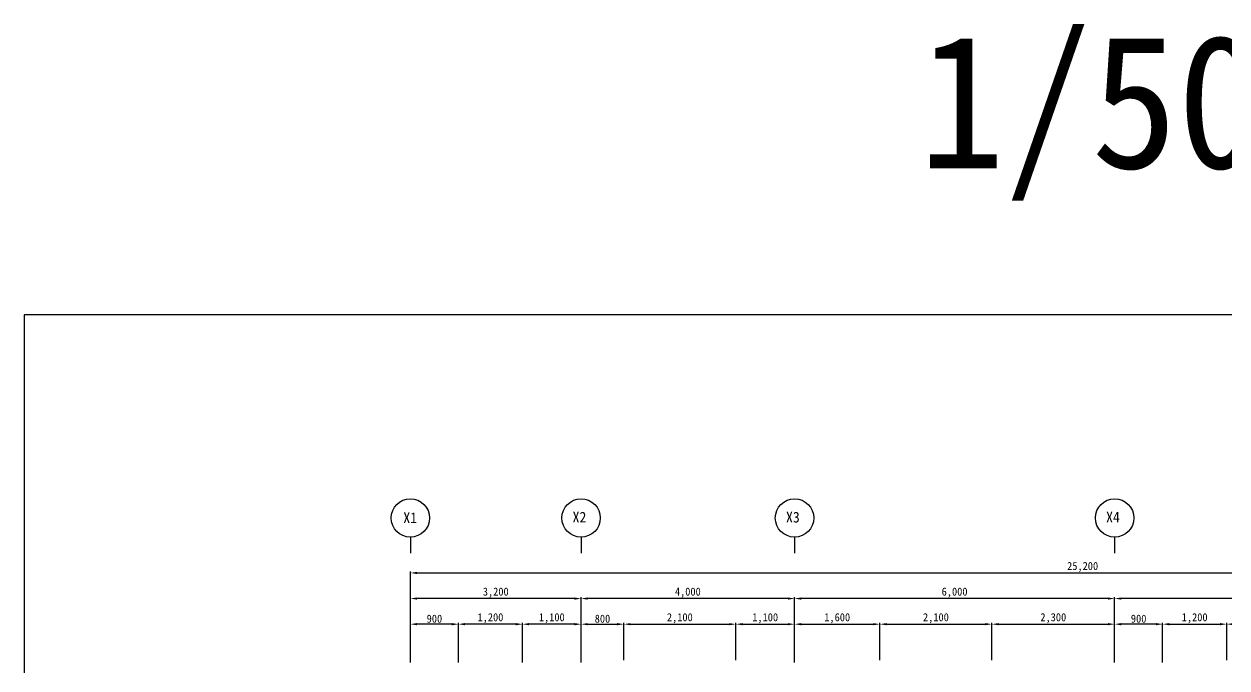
# Model space of a CAD drawing. Header units: millimetres. Extents: x 195645 to 235445, y -268596 to -237350.
# Drawn here: x 195645 to 218191, y -249409 to -237350 of the extents above; entities that cross this region are included whole.
import ezdxf
from ezdxf.enums import TextEntityAlignment as Align

# ---------------------------------------------------------------- set-up
doc = ezdxf.new("R2010")
doc.units = ezdxf.units.MM
for name, color, linetype in [('TN-LEAT', 3, 'Continuous'), ('TZ-DIMS', 1, 'Continuous'), ('TZ-LEAL', 1, 'Continuous'), ('TZ-TEXT', 3, 'Continuous')]:
    doc.layers.add(name, color=color, linetype=linetype)
doc.layers.add('TX-PAPR', color=2, linetype='Continuous', plot=False)
doc.styles.get("Standard").update_dxf_attribs({"font": 'GulimChe.ttf'})
doc.dimstyles.new('D50', dxfattribs={"dimscale": 50, "dimtxt": 3, "dimasz": 2.5, "dimexe": 0.5, "dimexo": 0.5, "dimgap": 0.5, "dimtad": 1, "dimdec": 0, "dimzin": 1, "dimdsep": 46, "dimlunit": 6, "dimtxsty": 'Standard', "dimcen": 1, "dimclrd": 1, "dimclre": 1, "dimclrt": 3, "dimadec": 0, "dimazin": 0, "dimtfac": 1, "dimtdec": 0, "dimtix": 1, "dimtmove": 2, "dimatfit": 3, "dimfxl": 0, "dimtvp": 2, "dimlwd": -1, "dimlwe": -1, "dimarcsym": 0})

# ---------------------------------------------------------------- blocks, each defined once
blk = doc.blocks.new('*D1291')
at = {"layer": 'DEFPOINTS', "color": 0}
for p in [(228086, -247630), (202886, -248946), (228086, -248946)]:
    blk.add_point(p, dxfattribs=at)
at = {"layer": 'TZ-DIMS', "color": 1}
for p, q in [((202886, -248921), (202886, -247605)), ((203011, -247630), (227961, -247630)), ((228086, -248921), (228086, -247605))]:
    blk.add_line(p, q, dxfattribs=at)
for points in [[(203011, -247609), (203011, -247651), (202886, -247630)], [(227961, -247609), (227961, -247651), (228086, -247630)]]:
    blk.add_solid(points, dxfattribs=at)
at = {"layer": 'TZ-DIMS', "color": 3, "insert": (215486, -247519), "char_height": 150, "attachment_point": 5}
blk.add_mtext('25,200', dxfattribs=at)
blk = doc.blocks.new('*D1292')
at = {"layer": 'DEFPOINTS', "color": 0}
for p in [(210086, -248110), (210086, -249333), (216086, -249333)]:
    blk.add_point(p, dxfattribs=at)
at = {"layer": 'TZ-DIMS', "color": 1}
for p, q in [((210086, -249308), (210086, -248085)), ((215961, -248110), (210211, -248110)), ((216086, -249308), (216086, -248085))]:
    blk.add_line(p, q, dxfattribs=at)
for points in [[(210211, -248089), (210211, -248131), (210086, -248110)], [(215961, -248089), (215961, -248131), (216086, -248110)]]:
    blk.add_solid(points, dxfattribs=at)
at = {"layer": 'TZ-DIMS', "color": 3, "insert": (213086, -247999), "char_height": 150, "attachment_point": 5}
blk.add_mtext('6,000', dxfattribs=at)
blk = doc.blocks.new('*D1293')
at = {"layer": 'DEFPOINTS', "color": 0}
for p in [(202886, -248110), (202886, -249333), (206086, -249333)]:
    blk.add_point(p, dxfattribs=at)
at = {"layer": 'TZ-DIMS', "color": 1}
for p, q in [((202886, -249308), (202886, -248085)), ((205961, -248110), (203011, -248110)), ((206086, -249308), (206086, -248085))]:
    blk.add_line(p, q, dxfattribs=at)
for points in [[(203011, -248089), (203011, -248131), (202886, -248110)], [(205961, -248089), (205961, -248131), (206086, -248110)]]:
    blk.add_solid(points, dxfattribs=at)
at = {"layer": 'TZ-DIMS', "color": 3, "insert": (204486, -247999), "char_height": 150, "attachment_point": 5}
blk.add_mtext('3,200', dxfattribs=at)
blk = doc.blocks.new('*D1295')
at = {"layer": 'DEFPOINTS', "color": 0}
for p in [(216086, -248110), (216086, -249333), (222086, -249333)]:
    blk.add_point(p, dxfattribs=at)
at = {"layer": 'TZ-DIMS', "color": 1}
for p, q in [((216086, -249308), (216086, -248085)), ((221961, -248110), (216211, -248110)), ((222086, -249308), (222086, -248085))]:
    blk.add_line(p, q, dxfattribs=at)
for points in [[(216211, -248089), (216211, -248131), (216086, -248110)], [(221961, -248089), (221961, -248131), (222086, -248110)]]:
    blk.add_solid(points, dxfattribs=at)
at = {"layer": 'TZ-DIMS', "color": 3, "insert": (219086, -247999), "char_height": 150, "attachment_point": 5}
blk.add_mtext('6,000', dxfattribs=at)
blk = doc.blocks.new('*D1297')
at = {"layer": 'DEFPOINTS', "color": 0}
for p in [(206886, -248590), (206086, -249292), (206886, -249292)]:
    blk.add_point(p, dxfattribs=at)
at = {"layer": 'TZ-DIMS', "color": 1}
for p, q in [((206086, -249267), (206086, -248565)), ((206211, -248590), (206761, -248590)), ((206886, -249267), (206886, -248565))]:
    blk.add_line(p, q, dxfattribs=at)
for points in [[(206211, -248569), (206211, -248611), (206086, -248590)], [(206761, -248569), (206761, -248611), (206886, -248590)]]:
    blk.add_solid(points, dxfattribs=at)
at = {"layer": 'TZ-DIMS', "color": 3, "insert": (206486, -248488), "char_height": 150, "attachment_point": 5}
blk.add_mtext('800', dxfattribs=at)
blk = doc.blocks.new('*D1298')
at = {"layer": 'DEFPOINTS', "color": 0}
for p in [(208986, -248590), (206886, -249292), (208986, -249292)]:
    blk.add_point(p, dxfattribs=at)
at = {"layer": 'TZ-DIMS', "color": 1}
for p, q in [((206886, -249267), (206886, -248565)), ((207011, -248590), (208861, -248590)), ((208986, -249267), (208986, -248565))]:
    blk.add_line(p, q, dxfattribs=at)
for points in [[(207011, -248569), (207011, -248611), (206886, -248590)], [(208861, -248569), (208861, -248611), (208986, -248590)]]:
    blk.add_solid(points, dxfattribs=at)
at = {"layer": 'TZ-DIMS', "color": 3, "insert": (207936, -248479), "char_height": 150, "attachment_point": 5}
blk.add_mtext('2,100', dxfattribs=at)
blk = doc.blocks.new('*D1299')
at = {"layer": 'DEFPOINTS', "color": 0}
for p in [(211686, -248590), (210086, -249333), (211686, -249292)]:
    blk.add_point(p, dxfattribs=at)
at = {"layer": 'TZ-DIMS', "color": 1}
for p, q in [((210086, -249308), (210086, -248565)), ((210211, -248590), (211561, -248590)), ((211686, -249267), (211686, -248565))]:
    blk.add_line(p, q, dxfattribs=at)
for points in [[(210211, -248569), (210211, -248611), (210086, -248590)], [(211561, -248569), (211561, -248611), (211686, -248590)]]:
    blk.add_solid(points, dxfattribs=at)
at = {"layer": 'TZ-DIMS', "color": 3, "insert": (210886, -248479), "char_height": 150, "attachment_point": 5}
blk.add_mtext('1,600', dxfattribs=at)
blk = doc.blocks.new('*D1300')
at = {"layer": 'DEFPOINTS', "color": 0}
for p in [(213786, -248590), (211686, -249292), (213786, -249292)]:
    blk.add_point(p, dxfattribs=at)
at = {"layer": 'TZ-DIMS', "color": 1}
for p, q in [((211686, -249267), (211686, -248565)), ((211811, -248590), (213661, -248590)), ((213786, -249267), (213786, -248565))]:
    blk.add_line(p, q, dxfattribs=at)
for points in [[(211811, -248569), (211811, -248611), (211686, -248590)], [(213661, -248569), (213661, -248611), (213786, -248590)]]:
    blk.add_solid(points, dxfattribs=at)
at = {"layer": 'TZ-DIMS', "color": 3, "insert": (212736, -248479), "char_height": 150, "attachment_point": 5}
blk.add_mtext('2,100', dxfattribs=at)
blk = doc.blocks.new('*D1301')
at = {"layer": 'DEFPOINTS', "color": 0}
for p in [(216086, -248590), (213786, -249292), (216086, -249292)]:
    blk.add_point(p, dxfattribs=at)
at = {"layer": 'TZ-DIMS', "color": 1}
for p, q in [((213786, -249267), (213786, -248565)), ((213911, -248590), (215961, -248590)), ((216086, -249267), (216086, -248565))]:
    blk.add_line(p, q, dxfattribs=at)
for points in [[(213911, -248569), (213911, -248611), (213786, -248590)], [(215961, -248569), (215961, -248611), (216086, -248590)]]:
    blk.add_solid(points, dxfattribs=at)
at = {"layer": 'TZ-DIMS', "color": 3, "insert": (214936, -248479), "char_height": 150, "attachment_point": 5}
blk.add_mtext('2,300', dxfattribs=at)
blk = doc.blocks.new('*D1302')
at = {"layer": 'DEFPOINTS', "color": 0}
for p in [(222086, -248590), (218186, -249292), (222086, -249292)]:
    blk.add_point(p, dxfattribs=at)
at = {"layer": 'TZ-DIMS', "color": 1}
for p, q in [((218186, -249267), (218186, -248565)), ((218311, -248590), (221961, -248590)), ((222086, -249267), (222086, -248565))]:
    blk.add_line(p, q, dxfattribs=at)
for points in [[(218311, -248569), (218311, -248611), (218186, -248590)], [(221961, -248569), (221961, -248611), (222086, -248590)]]:
    blk.add_solid(points, dxfattribs=at)
at = {"layer": 'TZ-DIMS', "color": 3, "insert": (220136, -248479), "char_height": 150, "attachment_point": 5}
blk.add_mtext('3,900', dxfattribs=at)
blk = doc.blocks.new('*D1319')
at = {"layer": 'DEFPOINTS', "color": 0}
for p in [(218186, -248590), (216986, -249333), (218186, -249292)]:
    blk.add_point(p, dxfattribs=at)
at = {"layer": 'TZ-DIMS', "color": 1}
for p, q in [((216986, -249308), (216986, -248565)), ((217111, -248590), (218061, -248590)), ((218186, -249267), (218186, -248565))]:
    blk.add_line(p, q, dxfattribs=at)
for points in [[(217111, -248569), (217111, -248611), (216986, -248590)], [(218061, -248569), (218061, -248611), (218186, -248590)]]:
    blk.add_solid(points, dxfattribs=at)
at = {"layer": 'TZ-DIMS', "color": 3, "insert": (217586, -248479), "char_height": 150, "attachment_point": 5}
blk.add_mtext('1,200', dxfattribs=at)
blk = doc.blocks.new('*D1320')
at = {"layer": 'DEFPOINTS', "color": 0}
for p in [(216086, -248590), (216086, -249292), (216986, -249333)]:
    blk.add_point(p, dxfattribs=at)
at = {"layer": 'TZ-DIMS', "color": 1}
for p, q in [((216086, -249267), (216086, -248565)), ((216861, -248590), (216211, -248590)), ((216986, -249308), (216986, -248565))]:
    blk.add_line(p, q, dxfattribs=at)
for points in [[(216211, -248569), (216211, -248611), (216086, -248590)], [(216861, -248569), (216861, -248611), (216986, -248590)]]:
    blk.add_solid(points, dxfattribs=at)
at = {"layer": 'TZ-DIMS', "color": 3, "insert": (216536, -248488), "char_height": 150, "attachment_point": 5}
blk.add_mtext('900', dxfattribs=at)
blk = doc.blocks.new('*D1328')
at = {"layer": 'DEFPOINTS', "color": 0}
for p in [(204986, -248590), (204986, -249333), (206086, -249333)]:
    blk.add_point(p, dxfattribs=at)
at = {"layer": 'TZ-DIMS', "color": 1}
for p, q in [((204986, -249308), (204986, -248565)), ((205961, -248590), (205111, -248590)), ((206086, -249308), (206086, -248565))]:
    blk.add_line(p, q, dxfattribs=at)
for points in [[(205111, -248569), (205111, -248611), (204986, -248590)], [(205961, -248569), (205961, -248611), (206086, -248590)]]:
    blk.add_solid(points, dxfattribs=at)
at = {"layer": 'TZ-DIMS', "color": 3, "insert": (205536, -248479), "char_height": 150, "attachment_point": 5}
blk.add_mtext('1,100', dxfattribs=at)
blk = doc.blocks.new('*D1329')
at = {"layer": 'DEFPOINTS', "color": 0}
for p in [(203786, -248590), (203786, -249333), (204986, -249333)]:
    blk.add_point(p, dxfattribs=at)
at = {"layer": 'TZ-DIMS', "color": 1}
for p, q in [((203786, -249308), (203786, -248565)), ((204861, -248590), (203911, -248590)), ((204986, -249308), (204986, -248565))]:
    blk.add_line(p, q, dxfattribs=at)
for points in [[(203911, -248569), (203911, -248611), (203786, -248590)], [(204861, -248569), (204861, -248611), (204986, -248590)]]:
    blk.add_solid(points, dxfattribs=at)
at = {"layer": 'TZ-DIMS', "color": 3, "insert": (204386, -248479), "char_height": 150, "attachment_point": 5}
blk.add_mtext('1,200', dxfattribs=at)
blk = doc.blocks.new('*D1330')
at = {"layer": 'DEFPOINTS', "color": 0}
for p in [(202886, -248590), (202886, -249333), (203786, -249333)]:
    blk.add_point(p, dxfattribs=at)
at = {"layer": 'TZ-DIMS', "color": 1}
for p, q in [((202886, -249308), (202886, -248565)), ((203661, -248590), (203011, -248590)), ((203786, -249308), (203786, -248565))]:
    blk.add_line(p, q, dxfattribs=at)
for points in [[(203011, -248569), (203011, -248611), (202886, -248590)], [(203661, -248569), (203661, -248611), (203786, -248590)]]:
    blk.add_solid(points, dxfattribs=at)
at = {"layer": 'TZ-DIMS', "color": 3, "insert": (203336, -248488), "char_height": 150, "attachment_point": 5}
blk.add_mtext('900', dxfattribs=at)
blk = doc.blocks.new('*D1331')
at = {"layer": 'DEFPOINTS', "color": 0}
for p in [(206086, -248110), (206086, -249333), (210086, -249333)]:
    blk.add_point(p, dxfattribs=at)
at = {"layer": 'TZ-DIMS', "color": 1}
for p, q in [((206086, -249308), (206086, -248085)), ((209961, -248110), (206211, -248110)), ((210086, -249308), (210086, -248085))]:
    blk.add_line(p, q, dxfattribs=at)
for points in [[(206211, -248089), (206211, -248131), (206086, -248110)], [(209961, -248089), (209961, -248131), (210086, -248110)]]:
    blk.add_solid(points, dxfattribs=at)
at = {"layer": 'TZ-DIMS', "color": 3, "insert": (208086, -247999), "char_height": 150, "attachment_point": 5}
blk.add_mtext('4,000', dxfattribs=at)
blk = doc.blocks.new('*D1337')
at = {"layer": 'DEFPOINTS', "color": 0}
for p in [(210086, -248590), (208986, -249292), (210086, -249292)]:
    blk.add_point(p, dxfattribs=at)
at = {"layer": 'TZ-DIMS', "color": 1}
for p, q in [((208986, -249267), (208986, -248565)), ((209111, -248590), (209961, -248590)), ((210086, -249267), (210086, -248565))]:
    blk.add_line(p, q, dxfattribs=at)
for points in [[(209111, -248569), (209111, -248611), (208986, -248590)], [(209961, -248569), (209961, -248611), (210086, -248590)]]:
    blk.add_solid(points, dxfattribs=at)
at = {"layer": 'TZ-DIMS', "color": 3, "insert": (209536, -248479), "char_height": 150, "attachment_point": 5}
blk.add_mtext('1,100', dxfattribs=at)

msp = doc.modelspace()

# ---------------------------------------------------------------- linework, layer by layer
at = {"layer": 'TX-PAPR'}
msp.add_lwpolyline([(195644.6, -268595.5), (235444.6, -268595.5), (235444.6, -242795.5), (195644.6, -242795.5)], close=True, dxfattribs=at)
at = {"layer": 'TZ-LEAL'}
for p, q in [((202886, -246960), (202886, -247260)), ((206086, -246960), (206086, -247260)), ((210086, -246960), (210086, -247260)), ((216086, -246960), (216086, -247260))]:
    msp.add_line(p, q, dxfattribs=at)
for centre in [(202886, -246600), (206086, -246600), (210086, -246600), (216086, -246600)]:
    msp.add_circle(centre, 360, dxfattribs=at)

# ---------------------------------------------------------------- texts
at = {"layer": 'TN-LEAT'}
for s, p in [('X1', (202752.7, -246697.4)), ('X2', (205925.5, -246685.4)), ('X3', (209925.5, -246685.4)), ('X4', (215925.5, -246685.4))]:
    msp.add_text(s, height=200, dxfattribs=at).set_placement(p)
at = {"layer": 'TZ-TEXT'}
msp.add_text('1/50', height=2500, dxfattribs=at).set_placement((215647.6, -238800.5), align=Align.MIDDLE_CENTER)

# ---------------------------------------------------------------- dimensions: what is measured, and where the dimension line sits
at = {"layer": 'TZ-DIMS'}
for base, p1, p2, picture, middle in [((228086, -247630), (202886, -248946.1), (228086, -248946.1), '*D1291', (215486, -247518.9)), ((202886, -248110), (206086, -249332.6), (202886, -249332.6), '*D1293', (204486, -247998.9)), ((206086, -248110), (210086, -249332.6), (206086, -249332.6), '*D1331', (208086, -247998.8)), ((210086, -248110), (216086, -249332.6), (210086, -249332.6), '*D1292', (213086, -247998.9)), ((216086, -248110), (222086, -249332.6), (216086, -249332.6), '*D1295', (219086, -247998.9)), ((216086, -248590), (216986, -249332.6), (216086, -249292.2), '*D1320', (216536, -248488.3))]:
    dim = msp.add_linear_dim(base=base, p1=p1, p2=p2, angle=180, dimstyle='D50', dxfattribs=at)
    dim.commit()
    dim.dimension.update_dxf_attribs({"geometry": picture, "text_midpoint": middle})
for base, p1, p2, picture, middle in [((202886, -248590), (203785.8, -249332.6), (202886, -249332.6), '*D1330', (203335.9, -248488.3)), ((203785.8, -248590), (204985.8, -249332.6), (203785.8, -249332.6), '*D1329', (204385.8, -248478.8)), ((204985.8, -248590), (206086, -249332.6), (204985.8, -249332.6), '*D1328', (205535.9, -248478.8)), ((206886, -248590), (206086, -249292.2), (206886, -249292.2), '*D1297', (206486, -248488.3)), ((208986, -248590), (206886, -249292.2), (208986, -249292.2), '*D1298', (207936, -248478.8)), ((210086, -248590), (208986, -249292.2), (210086, -249292.2), '*D1337', (209536, -248478.8)), ((211686, -248590), (210086, -249332.6), (211686, -249292.2), '*D1299', (210886, -248478.8)), ((213786, -248590), (211686, -249292.2), (213786, -249292.2), '*D1300', (212736, -248478.8)), ((216086, -248590), (213786, -249292.2), (216086, -249292.2), '*D1301', (214936, -248478.9)), ((218186, -248590), (216986, -249332.6), (218186, -249292.2), '*D1319', (217586, -248478.8)), ((222086, -248590), (218186, -249292.2), (222086, -249292.2), '*D1302', (220136, -248478.9))]:
    dim = msp.add_linear_dim(base=base, p1=p1, p2=p2, dimstyle='D50', dxfattribs=at)
    dim.commit()
    dim.dimension.update_dxf_attribs({"geometry": picture, "text_midpoint": middle})

doc.saveas('drawing.dxf')
